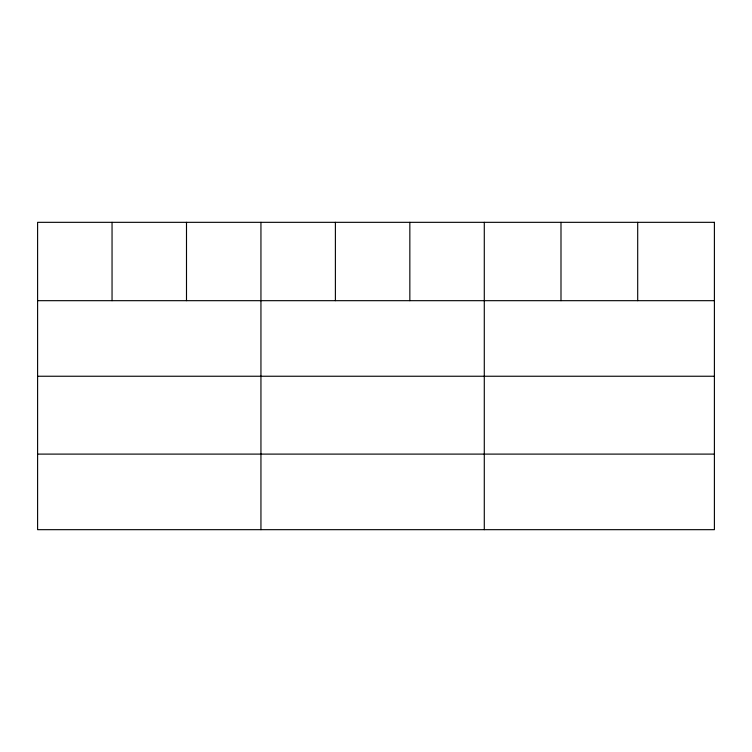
<?xml version="1.0" encoding="UTF-8"?>
<svg xmlns="http://www.w3.org/2000/svg" width="752" height="752" viewBox="0 0 752 752"><rect width="100%" height="100%" fill="white"/><g stroke="black" fill="none" stroke-linecap="round" stroke-linejoin="round"><path stroke-width="1.13" d="M37.6 300.678L714.4 300.678M37.6 376.244L714.4 376.244M37.6 454.105L714.4 454.105M637.696 222.329L637.696 300.678M560.992 222.329L560.992 300.678M484.288 222.329L484.288 529.671M409.84 222.329L409.84 300.678M335.392 222.329L335.392 300.678M260.944 222.329L260.944 529.671M186.496 222.329L186.496 300.678M112.048 222.329L112.048 300.678M714.4 222.329L37.6 222.329L37.6 529.671L714.4 529.671L714.4 222.329"/></g></svg>
